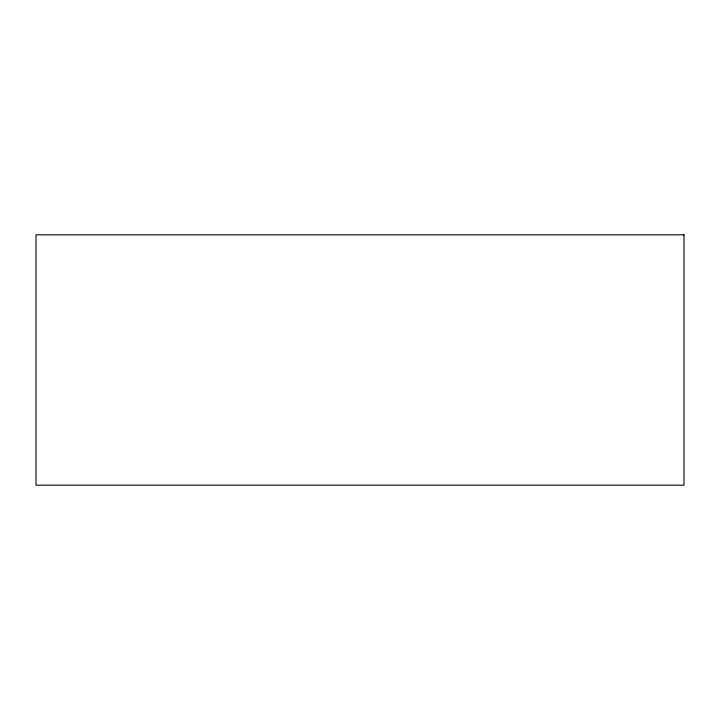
<?xml version="1.0" encoding="UTF-8"?>
<svg xmlns="http://www.w3.org/2000/svg" width="720" height="720" viewBox="0 0 720 720"><rect width="100%" height="100%" fill="white"/><g stroke="black" fill="none" stroke-linecap="round" stroke-linejoin="round"><path stroke-width="1.08" d="M684 234.828L36 234.828L36 485.172L684 485.172L684 234.828"/></g></svg>
